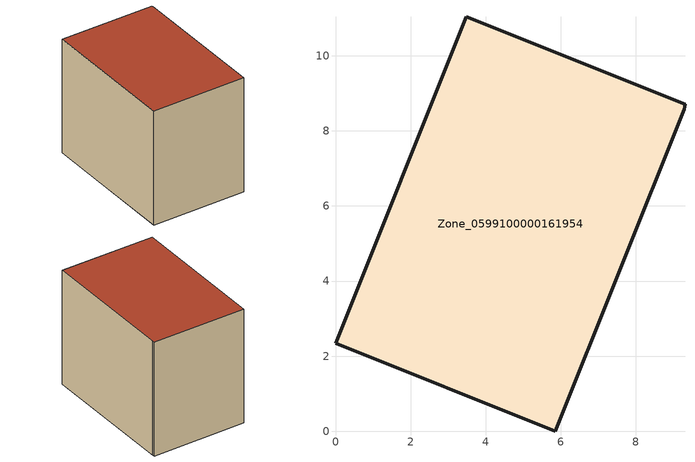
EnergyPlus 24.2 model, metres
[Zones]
Zone_0599100000161954
 floor ground (C_G): 9.28,8.58 5.85,0 0,2.34 3.48,11.04 9.31,8.71 z0.32
 wall outside (C_F): 5.85,0 9.28,8.58 9.31,8.71 3.48,11.04 0,2.34 5.85,0 z0.32:8.11
 roof outside (C_R): 3.48,11.04 0,2.34 5.85,0 9.28,8.58 9.31,8.71 z8.11
[BUILDING]
Pand.0599100000161954: North Axis=0; Terrain=City; Loads Convergence Tolerance Value=0.04; Temperature Convergence Tolerance Value=0.4; Solar Distribution=FullExterior; Maximum Number of Warmup Days=25; Minimum Number of Warmup Days=1
[Site:Location]
Rotterdam.The.Hague.AP_ZH_NLD Design_Conditions: Latitude=51.96; Longitude=4.45; Time Zone=1; Elevation=-4.5
[SITE:GROUNDTEMPERATURE:BUILDINGSURFACE]
18, 18, 18, 18, 18, 18, 18, 18, 18, 18, 18, 18
[MATERIAL] Thermal Absorptance=0.9; Solar Absorptance=0.7; Visible Absorptance=0.7
Name | Roughness | Thickness | Conductivity | Density | Specific Heat
G.TC.1965-1974 | MediumSmooth | 0.15 | 0.882353 | 540 | 1210
F.TC.1965-1974 | Rough | 0.3 | 0.697674 | 1920 | 840
R.TC.1965-1974 | MediumRough | 0.2 | 0.232558 | 1500 | 1000
[CONSTRUCTION]
C_G: G.TC.1965-1974
C_F: F.TC.1965-1974
C_R: R.TC.1965-1974
[ZONE]
Zone_0599100000161954: Type=1; Multiplier=1; Ceiling Height=Autocalculate; Volume=Autocalculate; Floor Area=autocalculate; Part of Total Floor Area=Yes
[ZONEINFILTRATION:DESIGNFLOWRATE]
Infil_Zone_0599100000161954: Zone or ZoneList or Space or SpaceList=Zone_0599100000161954; Schedule=AlwaysOn; Design Flow Rate Calculation Method=Flow/Area; Flow Rate per Floor Area=0.003; Constant Term Coefficient=1; Temperature Term Coefficient=0; Velocity Term Coefficient=0; Velocity Squared Term Coefficient=0
[HVACTEMPLATE:ZONE:IDEALLOADSAIRSYSTEM]
Zone_0599100000161954: Maximum Heating Supply Air Temperature=50; Minimum Cooling Supply Air Temperature=13; Maximum Heating Supply Air Humidity Ratio=0.0156; Minimum Cooling Supply Air Humidity Ratio=0.0077; Heating Limit=NoLimit; Cooling Limit=NoLimit; Dehumidification Control Type=ConstantSensibleHeatRatio; Cooling Sensible Heat Ratio=0.7; Dehumidification Setpoint=60; Humidification Control Type=None; Humidification Setpoint=30; Outdoor Air Method=None; Outdoor Air Flow Rate per Person=0.00944; Outdoor Air Flow Rate per Zone Floor Area=0; Outdoor Air Flow Rate per Zone=0; Demand Controlled Ventilation Type=None; Outdoor Air Economizer Type=NoEconomizer; Heat Recovery Type=None; Sensible Heat Recovery Effectiveness=0.7; Latent Heat Recovery Effectiveness=0.65
[ZONECONTROL:THERMOSTAT]
ThermostatControl_Zone_0599100000161954: Zone or ZoneList=Zone_0599100000161954; Control Type Schedule=DualSetpointControlType; Control 1=Thermostat_Zone_0599100000161954; Temperature Difference Between Cutout And Setpoint=0
[THERMOSTATSETPOINT:DUALSETPOINT]
Thermostat_Zone_0599100000161954: Heating Setpoint Temperature Schedule=HeatingSetpoint_Zone_0599100000161954; Cooling Setpoint Temperature Schedule=CoolingSetpoint_Zone_0599100000161954
[SCHEDULE:COMPACT]
HeatingSetpoint_Zone_0599100000161954: Through: 12/31, For: AllDays, Until: 24:00, 21
CoolingSetpoint_Zone_0599100000161954: Through: 12/31, For: AllDays, Until: 24:00, 24
DualSetpointControlType: Through: 12/31, For: AllDays, Until: 24:00, 4
AlwaysOn: Through: 12/31, For: AllDays, Until: 24:00, 1
